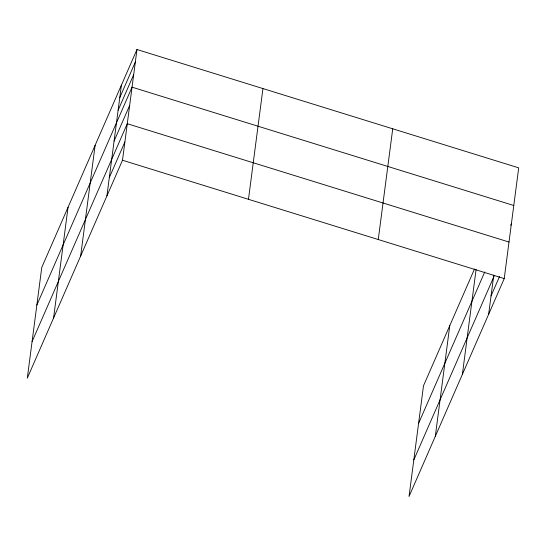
<?xml version="1.0" encoding="UTF-8"?>
<svg xmlns="http://www.w3.org/2000/svg" width="546" height="546" viewBox="0 0 546 546"><rect width="100%" height="100%" fill="white"/><g stroke="black" fill="none" stroke-linecap="round" stroke-linejoin="round"><path stroke-width="0.82" d="M53.576 318.011L68.045 207.268M80.644 256.047L95.12 145.311M106.92 195.905L121.396 85.169M136.971 49.515L41.769 267.41L27.3 378.153L122.495 160.251L136.971 49.515L518.7 167.847L504.231 278.59L409.029 496.485L423.505 385.749L474.508 268.994M248.471 199.304L262.94 88.568M378.255 239.537L392.731 128.801M435.305 436.343L449.781 325.607M462.38 374.379L476.085 269.499M488.656 314.237L493.755 275.204M119.751 97.714L135.326 62.067M118.113 110.265L133.688 74.618M36.848 305.064L132.05 87.169L513.779 205.501M114.087 141.086L129.661 105.439M32.078 341.605L127.273 123.71L509.002 242.042M109.309 177.634L124.884 141.98M418.584 423.396L484.732 271.99M510.715 225.321L511.39 223.771M413.807 459.944L494.444 275.368M491.038 295.966L499.508 276.59M122.495 160.251L504.231 278.59"/></g></svg>
